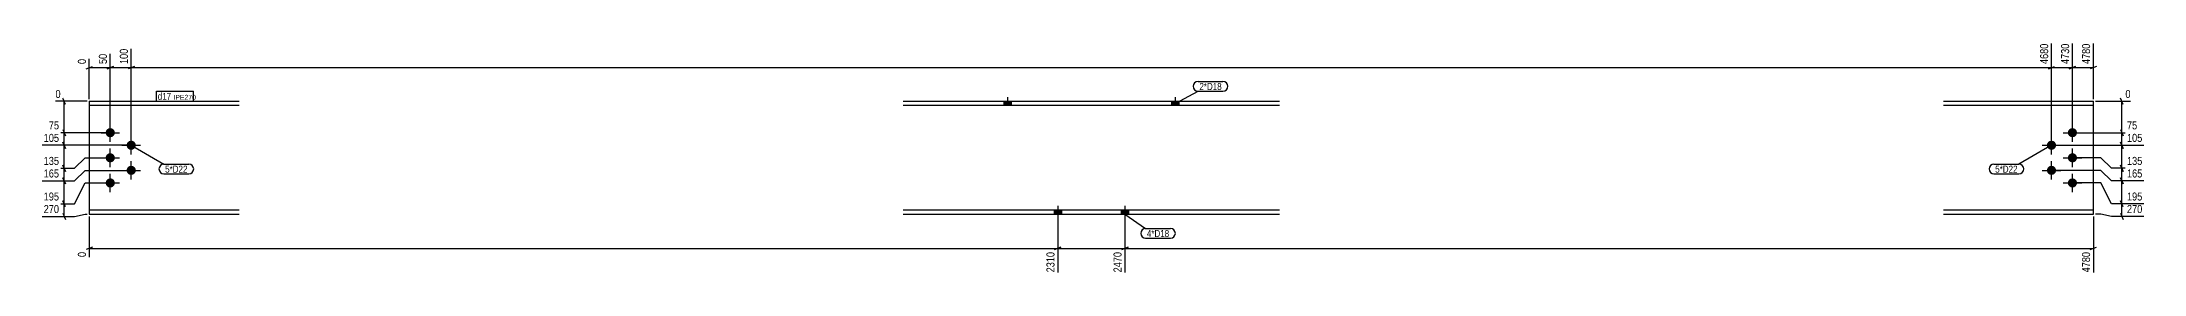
# Model space of a CAD drawing. Header units: millimetres. Extents: x 15 to 16571, y 11 to 565.
# Drawn here: x 15 to 5028, y 11 to 565 of the extents above; entities that cross this region are included whole.
import ezdxf

# ---------------------------------------------------------------- set-up
doc = ezdxf.new("R2010")
doc.units = ezdxf.units.MM
for name, color, linetype in [('MÅLSÆTNING', 7, 'Continuous'), ('STÅL', 7, 'Continuous'), ('TEKST', 7, 'Continuous')]:
    doc.layers.add(name, color=color, linetype=linetype)
doc.styles.add('Arial Narrow', font='ARIALN.TTF', dxfattribs={"height": 0.2})

msp = doc.modelspace()

# ---------------------------------------------------------------- hatches: boundary and pattern name
at = {"layer": 'STÅL', "linetype": 'Continuous'}
for points in [[(2308.3, 413.5), (2326.3, 413.5), (2326.3, 423.7), (2308.3, 423.7)], [(2708.3, 413.5), (2726.3, 413.5), (2726.3, 423.7), (2708.3, 423.7)], [(166.3, 348.7, -1), (188.3, 348.7, -1)], [(4846.3, 348.7, -1), (4868.3, 348.7, -1)], [(216.3, 318.7, -1), (238.3, 318.7, -1)], [(4796.3, 318.7, -1), (4818.3, 318.7, -1)], [(166.3, 288.7, -1), (188.3, 288.7, -1)], [(216.3, 258.7, -1), (238.3, 258.7, -1)], [(4796.3, 258.7, -1), (4818.3, 258.7, -1)], [(4846.3, 288.7, -1), (4868.3, 288.7, -1)], [(166.3, 228.7, -1), (188.3, 228.7, -1)], [(4846.3, 228.7, -1), (4868.3, 228.7, -1)], [(2446.3, 163.9), (2428.3, 163.9), (2428.3, 153.7), (2446.3, 153.7)], [(2446.3, 163.9), (2428.3, 163.9), (2428.3, 153.7), (2446.3, 153.7)], [(2606.3, 163.9), (2588.3, 163.9), (2588.3, 153.7), (2606.3, 153.7)], [(2606.3, 163.9), (2588.3, 163.9), (2588.3, 153.7), (2606.3, 153.7)]]:
    msp.add_hatch(color=3, dxfattribs=at).paths.add_polyline_path(points)

# ---------------------------------------------------------------- linework, layer by layer
at = {"layer": 'MÅLSÆTNING', "color": 7, "linetype": 'Continuous'}
for p, q in [((4807.3, 323.7), (4807.3, 561.4)), ((4857.3, 353.7), (4857.3, 561.4)), ((4907.3, 428.7), (4907.3, 561.4)), ((119.8, 501.2), (134.8, 507.2)), ((127.3, 428.7), (127.3, 524.9)), ((169.8, 501.2), (184.8, 507.2)), ((177.3, 353.7), (177.3, 537.1)), ((177.3, 504.2), (227.3, 504.2)), ((234.8, 507.2), (219.8, 501.2)), ((234.8, 507.2), (219.8, 501.2)), ((227.3, 323.7), (227.3, 549.3)), ((227.3, 323.7), (227.3, 549.3)), ((4799.8, 501.2), (4814.8, 507.2)), ((4849.8, 501.2), (4864.8, 507.2)), ((4857.3, 504.2), (4907.3, 504.2)), ((4914.8, 507.2), (4899.8, 501.2)), ((122.3, 423.7), (46.7, 423.7)), ((70.3, 416.2), (64.3, 431.2)), ((67.3, 348.7), (67.3, 423.7)), ((4912.3, 423.7), (4995.8, 423.7)), ((4978.1, 416.2), (4972.1, 431.2)), ((4975.1, 348.7), (4975.1, 423.7)), ((64.3, 356.2), (70.3, 341.2)), ((64.3, 356.2), (70.3, 341.2)), ((4972.1, 356.2), (4978.1, 341.2)), ((4972.1, 356.2), (4978.1, 341.2)), ((222.3, 318.7), (15, 318.7)), ((222.3, 318.7), (15, 318.7)), ((172.3, 348.7), (27.2, 348.7)), ((172.3, 348.7), (27.2, 348.7)), ((70.3, 311.2), (64.3, 326.2)), ((64.3, 326.2), (70.3, 311.2)), ((67.3, 318.7), (67.3, 348.7)), ((67.3, 263.7), (67.3, 318.7)), ((4812.3, 318.7), (5027.5, 318.7)), ((4812.3, 318.7), (5027.5, 318.7)), ((4862.3, 348.7), (5015.3, 348.7)), ((4862.3, 348.7), (5015.3, 348.7)), ((4978.1, 311.2), (4972.1, 326.2)), ((4972.1, 326.2), (4978.1, 311.2)), ((4975.1, 318.7), (4975.1, 348.7)), ((4975.1, 263.7), (4975.1, 318.7)), ((15, 263.7), (92.3, 263.7)), ((15, 263.7), (92.3, 263.7)), ((70.3, 256.2), (64.3, 271.2)), ((64.3, 271.2), (70.3, 256.2)), ((67.3, 233.7), (67.3, 263.7)), ((92.3, 263.7), (117.3, 288.7)), ((92.3, 263.7), (117.3, 288.7)), ((92.3, 233.7), (117.3, 258.7)), ((92.3, 233.7), (117.3, 258.7)), ((117.3, 288.7), (172.3, 288.7)), ((117.3, 288.7), (172.3, 288.7)), ((117.3, 258.7), (222.3, 258.7)), ((117.3, 258.7), (222.3, 258.7)), ((4925.1, 258.7), (4812.3, 258.7)), ((4925.1, 258.7), (4812.3, 258.7)), ((4925.1, 288.7), (4862.3, 288.7)), ((4925.1, 288.7), (4862.3, 288.7)), ((4950.1, 263.7), (4925.1, 288.7)), ((4950.1, 263.7), (4925.1, 288.7)), ((4950.1, 233.7), (4925.1, 258.7)), ((4950.1, 233.7), (4925.1, 258.7)), ((5027.5, 263.7), (4950.1, 263.7)), ((5027.5, 263.7), (4950.1, 263.7)), ((4978.1, 256.2), (4972.1, 271.2)), ((4972.1, 271.2), (4978.1, 256.2)), ((15, 233.7), (92.3, 233.7)), ((15, 233.7), (92.3, 233.7)), ((70.3, 226.2), (64.3, 241.2)), ((64.3, 241.2), (70.3, 226.2)), ((67.3, 178.7), (67.3, 233.7)), ((92.3, 178.7), (117.3, 228.7)), ((92.3, 178.7), (117.3, 228.7)), ((117.3, 228.7), (172.3, 228.7)), ((117.3, 228.7), (172.3, 228.7)), ((4925.1, 228.7), (4862.3, 228.7)), ((4925.1, 228.7), (4862.3, 228.7)), ((4950.1, 178.7), (4925.1, 228.7)), ((4950.1, 178.7), (4925.1, 228.7)), ((15, 178.7), (92.3, 178.7)), ((15, 178.7), (92.3, 178.7)), ((70.3, 171.2), (64.3, 186.2)), ((70.3, 171.2), (64.3, 186.2)), ((64.3, 156.2), (70.3, 141.2)), ((67.3, 148.7), (67.3, 178.7)), ((92.3, 148.7), (117.3, 153.7)), ((117.3, 153.7), (122.3, 153.7)), ((4925.1, 153.7), (4912.3, 153.7)), ((4950.1, 148.7), (4925.1, 153.7)), ((5027.5, 178.7), (4950.1, 178.7)), ((4978.1, 171.2), (4972.1, 186.2)), ((4972.1, 156.2), (4978.1, 141.2)), ((4975.1, 148.7), (4975.1, 178.7)), ((15, 148.7), (92.3, 148.7)), ((127.3, 148.7), (127.3, 51.6)), ((2437.3, 121.3), (2437.3, 15)), ((2597.3, 121.3), (2597.3, 15)), ((2597.3, 121.3), (2597.3, 15)), ((4907.3, 148.7), (4907.3, 15)), ((5027.5, 148.7), (4950.1, 148.7)), ((134.8, 75.3), (119.8, 69.3)), ((127.3, 72.3), (2437.3, 72.3)), ((2429.8, 69.3), (2444.8, 75.3)), ((2604.8, 75.3), (2589.8, 69.3)), ((2589.8, 69.3), (2604.8, 75.3)), ((2597.3, 72.3), (4907.3, 72.3)), ((4899.8, 69.3), (4914.8, 75.3))]:
    msp.add_line(p, q, dxfattribs=at)
at = {"layer": 'STÅL', "color": 2, "linetype": 'Continuous'}
for p, q in [((127.3, 423.7), (127.3, 153.7)), ((127.3, 423.7), (484.7, 423.7)), ((484.7, 413.5), (127.3, 413.5)), ((2068.3, 423.7), (2965.9, 423.7)), ((2965.9, 413.5), (2068.3, 413.5)), ((4550, 423.7), (4907.3, 423.7)), ((4907.3, 413.5), (4550, 413.5)), ((4907.3, 153.7), (4907.3, 423.7)), ((484.7, 163.9), (127.3, 163.9)), ((127.3, 153.7), (484.7, 153.7)), ((2965.9, 163.9), (2068.3, 163.9)), ((2068.3, 153.7), (2965.9, 153.7)), ((4907.3, 163.9), (4550, 163.9)), ((4550, 153.7), (4907.3, 153.7))]:
    msp.add_line(p, q, dxfattribs=at)
at = {"layer": 'STÅL', "color": 3, "linetype": 'Continuous'}
for p, q in [((2308.3, 423.7), (2308.3, 413.5)), ((2317.3, 433.7), (2317.3, 413.5)), ((2326.3, 423.7), (2326.3, 413.5)), ((2708.3, 423.7), (2708.3, 413.5)), ((2717.3, 433.7), (2717.3, 413.5)), ((2726.3, 423.7), (2726.3, 413.5)), ((177.3, 326.7), (177.3, 370.7)), ((4857.3, 326.7), (4857.3, 370.7)), ((155.3, 348.7), (199.3, 348.7)), ((177.3, 266.7), (177.3, 310.7)), ((205.3, 318.7), (249.3, 318.7)), ((227.3, 296.7), (227.3, 340.7)), ((4785.3, 318.7), (4829.3, 318.7)), ((4807.3, 296.7), (4807.3, 340.7)), ((4835.3, 348.7), (4879.3, 348.7)), ((4857.3, 266.7), (4857.3, 310.7)), ((155.3, 288.7), (199.3, 288.7)), ((177.3, 206.7), (177.3, 250.7)), ((205.3, 258.7), (249.3, 258.7)), ((227.3, 236.7), (227.3, 280.7)), ((4785.3, 258.7), (4829.3, 258.7)), ((4807.3, 236.7), (4807.3, 280.7)), ((4835.3, 288.7), (4879.3, 288.7)), ((4857.3, 206.7), (4857.3, 250.7)), ((155.3, 228.7), (199.3, 228.7)), ((4835.3, 228.7), (4879.3, 228.7)), ((2428.3, 163.9), (2428.3, 153.7)), ((2428.3, 163.9), (2428.3, 153.7)), ((2437.3, 173.9), (2437.3, 108.9)), ((2437.3, 173.9), (2437.3, 108.9)), ((2446.3, 163.9), (2446.3, 153.7)), ((2446.3, 163.9), (2446.3, 153.7)), ((2588.3, 163.9), (2588.3, 153.7)), ((2588.3, 163.9), (2588.3, 153.7)), ((2597.3, 173.9), (2597.3, 108.9)), ((2597.3, 173.9), (2597.3, 108.9)), ((2606.3, 163.9), (2606.3, 153.7)), ((2606.3, 163.9), (2606.3, 153.7))]:
    msp.add_line(p, q, dxfattribs=at)

# ---------------------------------------------------------------- wipeouts: each hides what was drawn before it
at = {"color": 0}
for points in [[(2828.3, 450.7), (2828.3, 468.2), (2775, 468.2), (2775, 450.7)], [(361.6, 253.2), (361.6, 270.7), (308.3, 270.7), (308.3, 253.2)], [(4726.4, 253.2), (4726.4, 270.7), (4673.1, 270.7), (4673.1, 253.2)], [(2703, 99.4), (2703, 116.9), (2649.7, 116.9), (2649.7, 99.4)]]:
    msp.add_wipeout(points, dxfattribs=at).dxf.layer = 'TEKST'

# ---------------------------------------------------------------- next in the draw order: wipeouts: each hides what was drawn before it
at = {"color": 0, "linetype": 'Continuous'}
for points in [[(4903.3, 565.4), (4875.3, 565.4), (4875.3, 508.7), (4903.3, 508.7)], [(62.8, 427.7), (62.8, 455.7), (42.7, 455.7), (42.7, 427.7)], [(4999.8, 427.7), (4999.8, 455.7), (4979.6, 455.7), (4979.6, 427.7)], [(59.2, 352.7), (59.2, 380.7), (26.8, 380.7), (26.8, 352.7)], [(5015.7, 352.7), (5015.7, 380.7), (4983.3, 380.7), (4983.3, 352.7)], [(59.2, 267.7), (59.2, 295.7), (14.6, 295.7), (14.6, 267.7)], [(59.2, 182.7), (59.2, 210.7), (14.6, 210.7), (14.6, 182.7)], [(5027.9, 182.7), (5027.9, 210.7), (4983.3, 210.7), (4983.3, 182.7)], [(123.3, 67.7), (95.3, 67.7), (95.3, 47.6), (123.3, 47.6)], [(2433.3, 67.7), (2405.3, 67.7), (2405.3, 11), (2433.3, 11)], [(4903.3, 67.7), (4875.3, 67.7), (4875.3, 11), (4903.3, 11)]]:
    msp.add_wipeout(points, dxfattribs=at).dxf.layer = 'MÅLSÆTNING'
at = {"color": 0}
for points in [[(2828.3, 450.7), (2828.3, 468.2), (2775, 468.2), (2775, 450.7)], [(322.7, 427.2), (322.7, 444.7), (290.7, 444.7), (290.7, 427.2)], [(361.6, 253.2), (361.6, 270.7), (308.3, 270.7), (308.3, 253.2)], [(4726.4, 253.2), (4726.4, 270.7), (4673.1, 270.7), (4673.1, 253.2)], [(2703, 99.4), (2703, 116.9), (2649.7, 116.9), (2649.7, 99.4)]]:
    msp.add_wipeout(points, dxfattribs=at).dxf.layer = 'TEKST'

# ---------------------------------------------------------------- next in the draw order: linework, layer by layer
at = {"layer": 'MÅLSÆTNING', "color": 7, "linetype": 'Continuous'}
for p, q in [((4857.3, 353.7), (4857.3, 561.4)), ((4807.3, 504.2), (4857.3, 504.2)), ((4864.8, 507.2), (4849.8, 501.2)), ((4975.1, 233.7), (4975.1, 263.7)), ((5027.5, 233.7), (4950.1, 233.7)), ((5027.5, 233.7), (4950.1, 233.7)), ((4978.1, 226.2), (4972.1, 241.2)), ((4972.1, 241.2), (4978.1, 226.2)), ((2437.3, 121.3), (2437.3, 15)), ((2444.8, 75.3), (2429.8, 69.3)), ((2437.3, 72.3), (2597.3, 72.3))]:
    msp.add_line(p, q, dxfattribs=at)
at = {"layer": 'TEKST', "color": 7, "linetype": 'Continuous'}
for p, q in [((2772, 471.2), (2831.3, 471.2)), ((2717.3, 418.6), (2772, 447.7)), ((2772, 447.7), (2831.3, 447.7)), ((227.3, 318.7), (305.3, 273.7)), ((4807.3, 318.7), (4729.4, 273.7)), ((305.3, 273.7), (364.6, 273.7)), ((4670.1, 273.7), (4729.4, 273.7)), ((305.3, 250.2), (364.6, 250.2)), ((4670.1, 250.2), (4729.4, 250.2)), ((2597.3, 153.8), (2646.7, 119.9)), ((2646.7, 119.9), (2706, 119.9)), ((2646.7, 96.4), (2706, 96.4))]:
    msp.add_line(p, q, dxfattribs=at)
for centre, radius, start, end in [((2772, 459.5), 11.8, 90, 270), ((2831.3, 459.5), 11.8, 270, 90), ((305.3, 262), 11.7, 90, 270), ((364.6, 262), 11.7, 270, 90), ((4670.1, 262), 11.7, 90, 270), ((4729.4, 262), 11.7, 270, 90), ((2646.7, 108.2), 11.7, 90, 270), ((2706, 108.2), 11.7, 270, 90)]:
    msp.add_arc(centre, radius, start, end, dxfattribs=at)

# ---------------------------------------------------------------- next in the draw order: texts
at = {"layer": 'MÅLSÆTNING', "color": 3, "linetype": 'Continuous', "style": 'Arial Narrow'}
for s, height, p in [('4780', 19.09, (4899.3, 512.7)), ('0', 19.1, (119.3, 51.6)), ('2310', 19.09, (2429.3, 15)), ('4780', 19.09, (4899.3, 15))]:
    msp.add_text(s, height=height, rotation=90.0002, dxfattribs=at).set_placement(p)
for s, height, p in [('0', 19.1, (46.7, 431.7)), ('0', 19.1, (4983.6, 431.7)), ('75', 19.09, (30.8, 356.7)), ('75', 19.09, (4987.3, 356.7)), ('135', 19.09, (18.6, 271.7))]:
    msp.add_text(s, height=height, dxfattribs=at).set_placement(p)
at = {"layer": 'TEKST', "color": 3, "style": 'Arial Narrow'}
for s, p in [('2*D18', (2775, 450.7)), ('5*D22', (308.3, 253.2)), ('5*D22', (4673.1, 253.2)), ('4*D18', (2649.7, 99.4))]:
    msp.add_text(s, height=16.7, dxfattribs=at).set_placement(p)

# ---------------------------------------------------------------- next in the draw order: wipeouts: each hides what was drawn before it
at = {"color": 0, "linetype": 'Continuous'}
for points in [[(59.2, 152.7), (59.2, 180.7), (14.6, 180.7), (14.6, 152.7)], [(5027.9, 152.7), (5027.9, 180.7), (4983.3, 180.7), (4983.3, 152.7)]]:
    msp.add_wipeout(points, dxfattribs=at).dxf.layer = 'MÅLSÆTNING'
at = {"color": 0}
msp.add_wipeout([(322.7, 427.2), (322.7, 444.7), (290.7, 444.7), (290.7, 427.2)], dxfattribs=at).dxf.layer = 'TEKST'

# ---------------------------------------------------------------- next in the draw order: linework, layer by layer
at = {"layer": 'MÅLSÆTNING', "color": 7, "linetype": 'Continuous'}
for p, q in [((4975.1, 178.7), (4975.1, 233.7)), ((5027.5, 178.7), (4950.1, 178.7)), ((4978.1, 171.2), (4972.1, 186.2))]:
    msp.add_line(p, q, dxfattribs=at)
at = {"layer": 'TEKST', "color": 7, "linetype": 'Continuous'}
msp.add_line((287.7, 424.2), (287.7, 447.7), dxfattribs=at)

# ---------------------------------------------------------------- next in the draw order: texts
at = {"layer": 'MÅLSÆTNING', "color": 3, "linetype": 'Continuous', "style": 'Arial Narrow'}
for s, p in [('195', (18.6, 186.7)), ('195', (4987.3, 186.7)), ('270', (18.6, 156.7)), ('270', (4987.3, 156.7))]:
    msp.add_text(s, height=19.09, dxfattribs=at).set_placement(p)

# ---------------------------------------------------------------- next in the draw order: wipeouts: each hides what was drawn before it
at = {"color": 0, "linetype": 'Continuous'}
for points in [[(4853.3, 565.4), (4825.3, 565.4), (4825.3, 508.7), (4853.3, 508.7)], [(59.2, 322.7), (59.2, 350.7), (14.6, 350.7), (14.6, 322.7)], [(5027.9, 322.7), (5027.9, 350.7), (4983.3, 350.7), (4983.3, 322.7)], [(59.2, 237.7), (59.2, 265.7), (14.6, 265.7), (14.6, 237.7)], [(5027.9, 267.7), (5027.9, 295.7), (4983.3, 295.7), (4983.3, 267.7)], [(2593.3, 67.7), (2565.3, 67.7), (2565.3, 11), (2593.3, 11)]]:
    msp.add_wipeout(points, dxfattribs=at).dxf.layer = 'MÅLSÆTNING'
at = {"color": 0}
msp.add_wipeout([(372.9, 427.2), (372.9, 439.7), (328, 439.7), (328, 427.2)], dxfattribs=at).dxf.layer = 'TEKST'

# ---------------------------------------------------------------- next in the draw order: linework, layer by layer
at = {"layer": 'MÅLSÆTNING', "color": 7, "linetype": 'Continuous'}
for p, q in [((4807.3, 323.7), (4807.3, 561.4)), ((227.3, 504.2), (4807.3, 504.2)), ((4799.8, 501.2), (4814.8, 507.2))]:
    msp.add_line(p, q, dxfattribs=at)

# ---------------------------------------------------------------- next in the draw order: texts
at = {"layer": 'MÅLSÆTNING', "color": 3, "linetype": 'Continuous', "style": 'Arial Narrow'}
for s, p in [('4730', (4849.3, 512.7)), ('2470', (2589.3, 15))]:
    msp.add_text(s, height=19.09, rotation=90.0002, dxfattribs=at).set_placement(p)
for s, p in [('105', (18.6, 326.7)), ('105', (4987.3, 326.7)), ('165', (18.6, 241.7)), ('135', (4987.3, 271.7))]:
    msp.add_text(s, height=19.09, dxfattribs=at).set_placement(p)

# ---------------------------------------------------------------- next in the draw order: wipeouts: each hides what was drawn before it
at = {"color": 0}
msp.add_wipeout([(372.9, 427.2), (372.9, 439.7), (328, 439.7), (328, 427.2)], dxfattribs=at).dxf.layer = 'TEKST'

# ---------------------------------------------------------------- next in the draw order: linework, layer by layer
at = {"layer": 'TEKST', "color": 7, "linetype": 'Continuous'}
for p, q in [((287.7, 447.7), (375.9, 447.7)), ((287.7, 424.2), (375.9, 424.2)), ((375.9, 424.2), (375.9, 447.7))]:
    msp.add_line(p, q, dxfattribs=at)

# ---------------------------------------------------------------- next in the draw order: texts
at = {"layer": 'TEKST', "color": 3, "style": 'Arial Narrow'}
for s, height, p in [('d17', 16.7, (290.7, 427.2)), ('IPE270', 11.93, (328, 427.2))]:
    msp.add_text(s, height=height, dxfattribs=at).set_placement(p)

# ---------------------------------------------------------------- next in the draw order: wipeouts: each hides what was drawn before it
at = {"color": 0, "linetype": 'Continuous'}
for points in [[(223.3, 553.3), (195.3, 553.3), (195.3, 508.7), (223.3, 508.7)], [(4803.3, 565.4), (4775.3, 565.4), (4775.3, 508.7), (4803.3, 508.7)], [(5027.9, 237.7), (5027.9, 265.7), (4983.3, 265.7), (4983.3, 237.7)]]:
    msp.add_wipeout(points, dxfattribs=at).dxf.layer = 'MÅLSÆTNING'

# ---------------------------------------------------------------- next in the draw order: linework, layer by layer
at = {"layer": 'MÅLSÆTNING', "color": 7, "linetype": 'Continuous'}
for p, q in [((127.3, 504.2), (177.3, 504.2)), ((184.8, 507.2), (169.8, 501.2)), ((177.3, 353.7), (177.3, 537.1))]:
    msp.add_line(p, q, dxfattribs=at)

# ---------------------------------------------------------------- next in the draw order: texts
at = {"layer": 'MÅLSÆTNING', "color": 3, "linetype": 'Continuous', "style": 'Arial Narrow'}
for s, p in [('4680', (4799.3, 512.7)), ('100', (219.3, 512.7))]:
    msp.add_text(s, height=19.09, rotation=90.0002, dxfattribs=at).set_placement(p)
msp.add_text('165', height=19.09, dxfattribs=at).set_placement((4987.3, 241.7))

# ---------------------------------------------------------------- next in the draw order: wipeouts: each hides what was drawn before it
at = {"color": 0, "linetype": 'Continuous'}
msp.add_wipeout([(173.3, 541.1), (145.3, 541.1), (145.3, 508.7), (173.3, 508.7)], dxfattribs=at).dxf.layer = 'MÅLSÆTNING'

# ---------------------------------------------------------------- next in the draw order: texts
at = {"layer": 'MÅLSÆTNING', "color": 3, "linetype": 'Continuous', "style": 'Arial Narrow'}
msp.add_text('50', height=19.09, rotation=90.0002, dxfattribs=at).set_placement((169.3, 512.7))

# ---------------------------------------------------------------- next in the draw order: wipeouts: each hides what was drawn before it
at = {"color": 0, "linetype": 'Continuous'}
msp.add_wipeout([(123.3, 528.9), (95.3, 528.9), (95.3, 508.7), (123.3, 508.7)], dxfattribs=at).dxf.layer = 'MÅLSÆTNING'

# ---------------------------------------------------------------- next in the draw order: texts
at = {"layer": 'MÅLSÆTNING', "color": 3, "linetype": 'Continuous', "style": 'Arial Narrow'}
msp.add_text('0', height=19.1, rotation=90.0002, dxfattribs=at).set_placement((119.3, 512.7))

doc.saveas('drawing.dxf')
